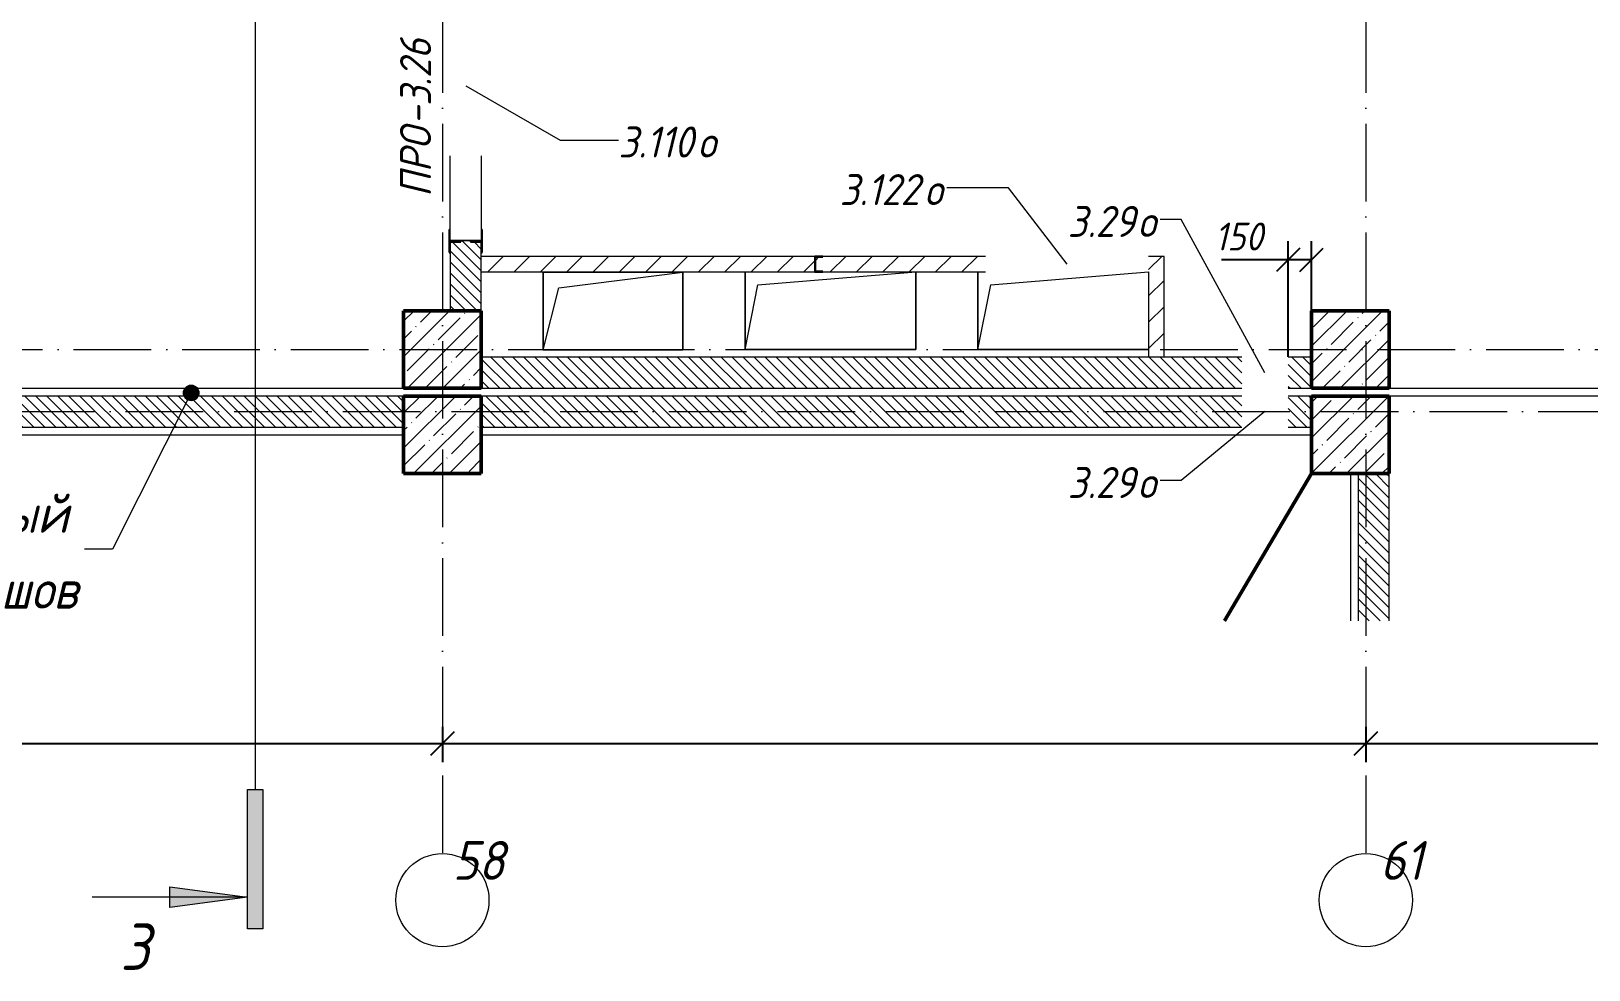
# Model space of a CAD drawing. Header units: millimetres. Extents: x -401725 to 250493, y 305116 to 802890.
# Drawn here: x 225185 to 235222, y 362774 to 368826 of the extents above; entities that cross this region are included whole.
import ezdxf

# ---------------------------------------------------------------- set-up
doc = ezdxf.new("R2010")
doc.units = ezdxf.units.MM
doc.linetypes.add('50_200_ШТРИХ_1Т_ш5_п1_п1_', pattern=[700, 500, -100, 0, -100])
for name, color, linetype, lineweight in [('A-____-____-DIMS', 7, 'Continuous', 9), ('A-DETL-____-OTLN-1', 7, 'Continuous', 50), ('A-FLOR-____-OTLN', 7, 'Continuous', 9), ('A-GENM-____-IDEN', 7, 'Continuous', 9), ('A-GENM-____-MCUT', 7, 'Continuous', 25), ('A-GENM-____-OTLN', 7, 'Continuous', 9), ('A-GENM-____-OTLN-1', 7, 'Continuous', 25), ('A-GLAZ-____-IDEN', 7, 'Continuous', 9), ('A-WALL-____-MCUT', 7, 'Continuous', 13), ('A-WALL-____-PATT-1', 7, 'Continuous', 9), ('A-WALL-FNSH-MCUT-1', 7, 'Continuous', 9), ('G-____-____-SYMB', 7, 'Continuous', 9), ('G-____-____-TEXT', 7, 'Continuous', 9), ('I-WALL-____-OTLN', 7, 'Continuous', 9), ('S-COLS-____-MCUT', 7, 'Continuous', 50), ('S-COLS-____-OTLN', 7, 'Continuous', 9), ('S-GRID-____-IDEN', 7, 'Continuous', 9), ('S-GRID-____-OTLN-1', 7, '50_200_ШТРИХ_1Т_ш5_п1_п1_', 9)]:
    doc.layers.add(name, color=color, linetype=linetype, lineweight=lineweight)
doc.layers.add('G-____-____-SYMB-1', color=9, linetype='Continuous', lineweight=9, true_color=0x808080)
doc.styles.add('ISOCPEUR_I', font='isocpeui.ttf', dxfattribs={"width": 0.9, "height": 2.5})
doc.styles.add('ISOCPEUR_I_10', font='isocpeui.ttf', dxfattribs={"width": 0.9, "height": 180})
doc.styles.add('ISOCPEUR_I_11', font='isocpeui.ttf', dxfattribs={"width": 0.9, "height": 200})
doc.styles.add('ISOCPEUR_I_9', font='isocpeui.ttf', dxfattribs={"width": 0.9, "height": 250})
doc.dimstyles.new('ISO-1_8_0_9К_СРЕДНИЙ_Кладочные_3', dxfattribs={"dimscale": 304.8, "dimtxt": 179.276612, "dimasz": 0.492126, "dimexe": 0.393701, "dimexo": 0, "dimgap": 0, "dimtad": 1, "dimdec": 3, "dimrnd": 0.001, "dimdsep": 46, "dimtxsty": 'ISOCPEUR_I_10', "dimblk1": 'OBLIQUE', "dimblk2": 'OBLIQUE', "dimsah": 1, "dimcen": 0.09, "dimdle": 0.393701, "dimazin": 0, "dimtfac": 1, "dimtdec": 4, "dimtix": 1, "dimtmove": 0, "dimatfit": 3, "dimfxl": 1, "dimtvp": 1, "dimtolj": 1, "dimtzin": 0, "dimarcsym": 2})
doc.dimstyles.new('ISO-2_5_0_9К_БОЛЬШОЙ_ОСИ', dxfattribs={"dimscale": 304.8, "dimtxt": 248.995294, "dimasz": 0.492126, "dimexe": 0.393701, "dimexo": 0, "dimgap": 0, "dimtad": 1, "dimdec": 0, "dimzin": 0, "dimdsep": 46, "dimtxsty": 'ISOCPEUR_I', "dimblk1": 'OBLIQUE', "dimblk2": 'OBLIQUE', "dimsah": 1, "dimcen": 0.09, "dimdle": 0.393701, "dimazin": 0, "dimtfac": 1, "dimtdec": 4, "dimtix": 1, "dimtmove": 0, "dimatfit": 3, "dimfxl": 1, "dimtvp": 1, "dimtolj": 1, "dimtzin": 0, "dimarcsym": 2})
pattern_1 = [(135, (144685.44, 323542.244), (-35.35534, -35.35534), [])]
pattern_2 = [(45, (144685.44, 323542.24), (-84.85281, 84.85281), [])]

# ---------------------------------------------------------------- blocks, each defined once
blk = doc.blocks.new('BSC_Колонна _Прямоугольная - 500х500-V33-АР1_План отверстий 3 этажа в осях 1-64_Ю-ЯЯ')
at = {"layer": 'S-COLS-____-OTLN'}
h = blk.add_hatch(dxfattribs=at)
h.set_pattern_fill('FP_41', color=256, style=0, pattern_type=2)
h.set_pattern_definition([(45, (-89000, -42681.04), (-114.04925, 114.04925), []), (45, (-88885.95, -42681.04), (-114.04925, 114.04925), [201.613, -40.323, 3.353, -36.97])])
h.paths.add_polyline_path([(-250, -250), (250, -250), (250, 250), (-250, 250)], flags=0)
at = {"layer": 'S-COLS-____-MCUT'}
for p, q in [((250, 250), (-250, 250)), ((-250, 250), (-250, -250)), ((250, -250), (250, 250)), ((-250, -250), (250, -250))]:
    blk.add_line(p, q, dxfattribs=at)
blk = doc.blocks.new('BSC_Колонна _Прямоугольная - 500х500-V35-АР1_План отверстий 3 этажа в осях 1-64_Ю-ЯЯ')
at = {"layer": 'S-COLS-____-OTLN'}
h = blk.add_hatch(dxfattribs=at)
h.set_pattern_fill('FP_43', color=256, style=0, pattern_type=2)
h.set_pattern_definition([(45, (-83150, -42681.04), (-114.04925, 114.04925), []), (45, (-83035.95, -42681.04), (-114.04925, 114.04925), [201.613, -40.323, 3.353, -36.97])])
h.paths.add_polyline_path([(-250, -250), (250, -250), (250, 250), (-250, 250)], flags=0)
at = {"layer": 'S-COLS-____-MCUT'}
for p, q in [((250, 250), (-250, 250)), ((-250, 250), (-250, -250)), ((250, -250), (250, 250)), ((-250, -250), (250, -250))]:
    blk.add_line(p, q, dxfattribs=at)
blk = doc.blocks.new('BSC_Колонна _Прямоугольная - 500х500-V120-АР1_План отверстий 3 этажа в осях 1-64_Ю-ЯЯ')
at = {"layer": 'S-COLS-____-OTLN'}
h = blk.add_hatch(dxfattribs=at)
h.set_pattern_fill('FP_125', color=256, style=0, pattern_type=2)
h.set_pattern_definition([(45, (-83150, -43231.04), (-114.04925, 114.04925), []), (45, (-83035.95, -43231.04), (-114.04925, 114.04925), [201.613, -40.323, 3.353, -36.97])])
h.paths.add_polyline_path([(-250, -250), (250, -250), (250, 250), (-250, 250)], flags=0)
at = {"layer": 'S-COLS-____-MCUT'}
for p, q in [((250, 250), (-250, 250)), ((-250, 250), (-250, -250)), ((250, -250), (250, 250)), ((-250, -250), (250, -250))]:
    blk.add_line(p, q, dxfattribs=at)
blk = doc.blocks.new('BSC_Колонна _Прямоугольная - 500х500-V121-АР1_План отверстий 3 этажа в осях 1-64_Ю-ЯЯ')
at = {"layer": 'S-COLS-____-OTLN'}
h = blk.add_hatch(dxfattribs=at)
h.set_pattern_fill('FP_126', color=256, style=0, pattern_type=2)
h.set_pattern_definition([(45, (-89000, -43231.04), (-114.04925, 114.04925), []), (45, (-88885.95, -43231.04), (-114.04925, 114.04925), [201.613, -40.323, 3.353, -36.97])])
h.paths.add_polyline_path([(-250, -250), (250, -250), (250, 250), (-250, 250)], flags=0)
at = {"layer": 'S-COLS-____-MCUT'}
for p, q in [((250, 250), (-250, 250)), ((-250, 250), (-250, -250)), ((250, -250), (250, 250)), ((-250, -250), (250, -250))]:
    blk.add_line(p, q, dxfattribs=at)
blk = doc.blocks.new('154_Фахверк_СКБ_Швеллер - Тип_100_3960-28515122-АР1_План отверстий 3 этажа в осях 1-64_Ю-ЯЯ')
at = {"layer": 'A-GENM-____-MCUT'}
for p, q in [((175, 50), (125, 50)), ((125, 50), (125, -50)), ((128, 47), (175, 47)), ((128, -47), (128, 47)), ((175, 47), (175, 50)), ((125, -50), (175, -50)), ((175, -47), (128, -47)), ((175, -50), (175, -47))]:
    blk.add_line(p, q, dxfattribs=at)
blk = doc.blocks.new('154_Стойка_СКБ_Уголок - СМ-2480_200-28346303-АР1_План отверстий 3 этажа в осях 1-64_Ю-ЯЯ')
at = {"layer": 'A-GENM-____-MCUT'}
for p, q in [((125, 156), (125, 81)), ((200, 156), (125, 156)), ((131, 81), (131, 150)), ((131, 150), (200, 150)), ((200, 150), (200, 156)), ((125, 81), (131, 81)), ((131, 19), (125, 19)), ((125, 19), (125, -56)), ((131, -50), (131, 19)), ((125, -56), (200, -56)), ((200, -50), (131, -50)), ((200, -56), (200, -50))]:
    blk.add_line(p, q, dxfattribs=at)
blk = doc.blocks.new('Стойка_Влож_Полоса боковая - Полоса-V164-АР1_План отверстий 3 этажа в осях 1-64_Ю-ЯЯ')
at = {"layer": 'A-GENM-____-OTLN'}
for p, q in [((-5, 60), (0, 60)), ((-5, -60), (-5, 60)), ((0, 31), (0, -31)), ((0, -60), (-5, -60))]:
    blk.add_line(p, q, dxfattribs=at)
blk = doc.blocks.new('Стойка_Влож_Уголок_Опорный - Уголок-28213941-АР1_План отверстий 3 этажа в осях 1-64_Ю-ЯЯ')
at = {"layer": 'A-GENM-____-OTLN'}
for p, q in [((-212, -6), (-212, 0)), ((0, 0), (0, -6)), ((-212, -75), (-212, -6)), ((-212, -6), (-206, -6)), ((-212, -75), (-206, -75)), ((-6, -6), (0, -6)), ((-6, -75), (0, -75)), ((0, -6), (0, -75))]:
    blk.add_line(p, q, dxfattribs=at)
blk = doc.blocks.new('AR_Отверстие прямоугольное _в плите_ - AR_Отверстие прямоугольное _в плите_-30552730-АР1_План отверстий 3 этажа в осях 1-64_Ю-ЯЯ')
at = {"layer": 'A-GENM-____-OTLN'}
for p, q in [((450, 250), (-450, 250)), ((-450, 250), (-450, -250)), ((-350, 150), (450, 250)), ((450, -250), (450, 250)), ((-450, -250), (-350, 150)), ((-450, -250), (450, -250))]:
    blk.add_line(p, q, dxfattribs=at)
blk = doc.blocks.new('AR_Отверстие прямоугольное _в плите_ - AR_Отверстие прямоугольное _в плите_-V202-АР1_План отверстий 3 этажа в осях 1-64_Ю-ЯЯ')
at = {"layer": 'A-GENM-____-OTLN'}
for p, q in [((-550, 250), (-550, -250)), ((-467, 167), (550, 250)), ((550, -250), (550, 250)), ((-550, -250), (-467, 167)), ((-550, -250), (550, -250))]:
    blk.add_line(p, q, dxfattribs=at)
blk = doc.blocks.new('AR_Отверстие прямоугольное _в плите_ - AR_Отверстие прямоугольное _в плите_-V203-АР1_План отверстий 3 этажа в осях 1-64_Ю-ЯЯ')
at = {"layer": 'A-GENM-____-OTLN'}
for p, q in [((-550, 250), (-550, -250)), ((-467, 167), (550, 250)), ((-550, -250), (-467, 167)), ((-550, -250), (550, -250))]:
    blk.add_line(p, q, dxfattribs=at)
blk = doc.blocks.new('Ось сетки - Круг_Ø6_00__ISO-2_5_0_9K_-25732049-АР1_План отверстий 3 этажа в осях 1-64_Ю-ЯЯ')
at = {"layer": 'S-GRID-____-IDEN'}
blk.add_circle((0, 0), 3, dxfattribs=at)
blk = doc.blocks.new('Разрез - Концевая часть разреза-18266132-АР1_План отверстий 3 этажа в осях 1-64_Ю-ЯЯ')
at = {"layer": 'G-____-____-SYMB'}
for points in [[(0, 0.5), (0, -0.5), (-9, -0.5), (-9, 0.5)], [(-6.29, -5.5), (-7.61, -5.5), (-6.95, -0.5)]]:
    blk.add_hatch(color=256, dxfattribs=at).paths.add_polyline_path(points, flags=0)
for p, q in [((0, 0.5), (-9, 0.5)), ((-9, 0.5), (-9, -0.5)), ((0, -0.5), (0, 0.5)), ((-9, -0.5), (0, -0.5)), ((-6.95, -0.5), (-7.61, -5.5)), ((-6.95, -0.5), (-6.95, -10.5)), ((-6.29, -5.5), (-6.95, -0.5)), ((-7.61, -5.5), (-6.29, -5.5))]:
    blk.add_line(p, q, dxfattribs=at)
blk = doc.blocks.new('_Oblique')
at = {"color": 0, "linetype": 'ByBlock', "lineweight": -2}
blk.add_line((-0.5, -0.5), (0.5, 0.5), dxfattribs=at)
blk = doc.blocks.new('*D9635')
at = {"layer": 'A-____-____-DIMS', "color": 0, "lineweight": -2, "transparency": 16777216}
for p, q in [((233285, 366727), (233285, 367472)), ((233435, 366723), (233435, 367472)), ((233285, 367352), (232855, 367352)), ((233435, 367352), (233165, 367352))]:
    blk.add_line(p, q, dxfattribs=at)
at = {"layer": 'Defpoints', "color": 0, "transparency": 16777216}
for p in [(233435, 367352), (233285, 366727), (233435, 366723)]:
    blk.add_point(p, dxfattribs=at)
at = {"layer": 'A-____-____-DIMS', "color": 0, "lineweight": -2, "transparency": 16777216, "xscale": 150, "yscale": 150, "zscale": 150, "rotation": 180}
blk.add_blockref('_Oblique', (233285, 367352), dxfattribs=at)
at = {"layer": 'A-____-____-DIMS', "color": 0, "lineweight": -2, "transparency": 16777216, "xscale": 150, "yscale": 150, "zscale": 150}
blk.add_blockref('_Oblique', (233435, 367352), dxfattribs=at)
at = {"layer": 'A-____-____-DIMS', "color": 0, "transparency": 16777216, "insert": (232811, 367592), "char_height": 180, "width": 368.21, "attachment_point": 1, "line_spacing_factor": 1.149209, "style": 'ISOCPEUR_I_10'}
blk.add_mtext('\\A1;150', dxfattribs=at)
blk = doc.blocks.new('*D9643')
at = {"layer": 'A-____-____-DIMS', "color": 0, "lineweight": -2, "transparency": 16777216}
for p, q in [((222435, 364340), (222435, 364114)), ((227835, 364340), (227835, 364114)), ((222315, 364234), (227955, 364234))]:
    blk.add_line(p, q, dxfattribs=at)
at = {"layer": 'Defpoints', "color": 0, "transparency": 16777216}
for p in [(222435, 364340), (227835, 364340), (227835, 364234)]:
    blk.add_point(p, dxfattribs=at)
at = {"layer": 'A-____-____-DIMS', "color": 0, "lineweight": -2, "transparency": 16777216, "xscale": 150, "yscale": 150, "zscale": 150, "rotation": 180}
blk.add_blockref('_Oblique', (222435, 364234), dxfattribs=at)
at = {"layer": 'A-____-____-DIMS', "color": 0, "lineweight": -2, "transparency": 16777216, "xscale": 150, "yscale": 150, "zscale": 150}
blk.add_blockref('_Oblique', (227835, 364234), dxfattribs=at)
at = {"layer": 'A-____-____-DIMS', "color": 0, "transparency": 16777216, "insert": (225135, 364235), "char_height": 2.5, "width": 781.46, "attachment_point": 5, "style": 'ISOCPEUR_I'}
blk.add_mtext('\\A1;5400', dxfattribs=at)
blk = doc.blocks.new('*D9644')
at = {"layer": 'A-____-____-DIMS', "color": 0, "lineweight": -2, "transparency": 16777216}
for p, q in [((227835, 364340), (227835, 364114)), ((233785, 364340), (233785, 364114)), ((227715, 364234), (233905, 364234))]:
    blk.add_line(p, q, dxfattribs=at)
at = {"layer": 'Defpoints', "color": 0, "transparency": 16777216}
for p in [(227835, 364340), (233785, 364340), (233785, 364234)]:
    blk.add_point(p, dxfattribs=at)
at = {"layer": 'A-____-____-DIMS', "color": 0, "lineweight": -2, "transparency": 16777216, "xscale": 150, "yscale": 150, "zscale": 150, "rotation": 180}
blk.add_blockref('_Oblique', (227835, 364234), dxfattribs=at)
at = {"layer": 'A-____-____-DIMS', "color": 0, "lineweight": -2, "transparency": 16777216, "xscale": 150, "yscale": 150, "zscale": 150}
blk.add_blockref('_Oblique', (233785, 364234), dxfattribs=at)
at = {"layer": 'A-____-____-DIMS', "color": 0, "transparency": 16777216, "insert": (230810, 364235), "char_height": 2.5, "width": 758.48, "attachment_point": 5, "style": 'ISOCPEUR_I'}
blk.add_mtext('\\A1;5950', dxfattribs=at)
blk = doc.blocks.new('*D9645')
at = {"layer": 'A-____-____-DIMS', "color": 0, "lineweight": -2, "transparency": 16777216}
for p, q in [((233785, 364340), (233785, 364114)), ((238035, 364340), (238035, 364114)), ((233665, 364234), (238155, 364234))]:
    blk.add_line(p, q, dxfattribs=at)
at = {"layer": 'Defpoints', "color": 0, "transparency": 16777216}
for p in [(233785, 364340), (238035, 364340), (238035, 364234)]:
    blk.add_point(p, dxfattribs=at)
at = {"layer": 'A-____-____-DIMS', "color": 0, "lineweight": -2, "transparency": 16777216, "xscale": 150, "yscale": 150, "zscale": 150, "rotation": 180}
blk.add_blockref('_Oblique', (233785, 364234), dxfattribs=at)
at = {"layer": 'A-____-____-DIMS', "color": 0, "lineweight": -2, "transparency": 16777216, "xscale": 150, "yscale": 150, "zscale": 150}
blk.add_blockref('_Oblique', (238035, 364234), dxfattribs=at)
at = {"layer": 'A-____-____-DIMS', "color": 0, "transparency": 16777216, "insert": (235910, 364235), "char_height": 2.5, "width": 781.46, "attachment_point": 5, "style": 'ISOCPEUR_I'}
blk.add_mtext('\\A1;4250', dxfattribs=at)

msp = doc.modelspace()

# ---------------------------------------------------------------- hatches: boundary and pattern name
at = {"layer": 'A-WALL-____-PATT-1'}
h = msp.add_hatch(dxfattribs=at)
h.set_pattern_fill('FP_9', color=256, style=0, pattern_type=2)
h.set_pattern_definition(pattern_1)
h.paths.add_polyline_path([(228085.4376, 367023.2863), (228085.4376, 367467.2863), (228016.4376, 367467.2863), (228016.4376, 367473.2863), (227954.4376, 367473.2863), (227954.4376, 367467.2863), (227885.4376, 367467.2863), (227885.4376, 367023.2863), (228045.4376, 367023.2863)], flags=0)
h.paths.add_polyline_path([(227954.4376, 369173.2863), (228016.4376, 369173.2863), (228016.4376, 369179.2863), (228085.4376, 369179.2863), (228085.4376, 369473.2863), (227885.4376, 369473.2863), (227885.4376, 369179.2863), (227954.4376, 369179.2863)], flags=0)
h = msp.add_hatch(dxfattribs=at)
h.set_pattern_fill('FP_7', color=256, style=0, pattern_type=2)
h.set_pattern_definition(pattern_2)
h.paths.add_polyline_path([(228085.4376, 367273.2863), (230235.4376, 367273.2863), (230235.4376, 367373.2863), (228085.4376, 367373.2863)], flags=0)
h.paths.add_polyline_path([(230285.4376, 367273.2863), (231335.4376, 367273.2863), (231335.4376, 367373.2863), (230285.4376, 367373.2863), (230285.4376, 367370.2863), (230238.4376, 367370.2863), (230238.4376, 367276.2863), (230285.4376, 367276.2863)], flags=0)
h = msp.add_hatch(dxfattribs=at)
h.set_pattern_fill('FP_7', color=256, style=0, pattern_type=2)
h.set_pattern_definition(pattern_2)
h.paths.add_polyline_path([(232485.4376, 366723.2863), (232485.4376, 367373.2863), (232385.4376, 367373.2863), (232385.4376, 366723.2863)], flags=0)
h = msp.add_hatch(dxfattribs=at)
h.set_pattern_fill('FP_9', color=256, style=0, pattern_type=2)
h.set_pattern_definition(pattern_1)
h.paths.add_polyline_path([(233285.4376, 366523.2863), (233435.4376, 366523.2863), (233435.4376, 366723.2863), (233285.4376, 366723.2863)], flags=0)
h.paths.add_polyline_path([(232985.4376, 366523.2863), (232985.4376, 366723.2863), (228085.4376, 366723.2863), (228085.4376, 366523.2863), (229509.6975, 366523.2863)], flags=0)
h = msp.add_hatch(dxfattribs=at)
h.set_pattern_fill('FP_9', color=256, style=0, pattern_type=2)
h.set_pattern_definition(pattern_1)
h.paths.add_polyline_path([(227585.4376, 366273.2863), (227585.4376, 366473.2863), (222685.4376, 366473.2863), (222685.4376, 366273.2863), (225974.7689, 366273.2863)], flags=0)
h = msp.add_hatch(dxfattribs=at)
h.set_pattern_fill('FP_9', color=256, style=0, pattern_type=2)
h.set_pattern_definition(pattern_1)
h.paths.add_polyline_path([(233285.4376, 366273.2863), (233435.4376, 366273.2863), (233435.4376, 366473.2863), (233285.4376, 366473.2863)], flags=0)
h.paths.add_polyline_path([(232985.4376, 366273.2863), (232985.4376, 366473.2863), (228085.4376, 366473.2863), (228085.4376, 366273.2863), (229509.6975, 366273.2863)], flags=0)
h = msp.add_hatch(dxfattribs=at)
h.set_pattern_fill('FP_9', color=256, style=0, pattern_type=2)
h.set_pattern_definition(pattern_1)
h.paths.add_polyline_path([(233935.4376, 365023.2863), (233935.4376, 365973.2863), (233735.4376, 365973.2863), (233735.4376, 365023.2863)], flags=0)
at = {"layer": 'G-____-____-TEXT'}
h = msp.add_hatch(color=256, dxfattribs=at)
edge = h.paths.add_edge_path(flags=0)
edge.add_arc((226216.5344, 366493.7043), 50, 0, 360)

# ---------------------------------------------------------------- linework, layer by layer
at = {"layer": 'A-DETL-____-OTLN-1'}
msp.add_line((232875.0986, 365023.2863), (233435.4376, 365973.2863), dxfattribs=at)
at = {"layer": 'A-FLOR-____-OTLN'}
for p, q in [((228485.4376, 367272.0363), (229385.4376, 367272.0363)), ((228485.4376, 366772.0363), (228485.4376, 367272.0363)), ((229385.4376, 367272.0363), (229385.4376, 366772.0363)), ((229785.4376, 366773.2863), (229785.4376, 367273.2863)), ((230885.4376, 367273.2863), (230885.4376, 366773.2863)), ((231285.4376, 366773.2863), (231285.4376, 367273.2863)), ((229385.4376, 366772.0363), (228485.4376, 366772.0363)), ((230885.4376, 366773.2863), (229785.4376, 366773.2863)), ((232385.4376, 366773.2863), (231285.4376, 366773.2863)), ((223785.4376, 366523.2863), (227585.4376, 366523.2863)), ((233935.4376, 366523.2863), (237385.4376, 366523.2863)), ((237385.4376, 366473.2863), (233935.4376, 366473.2863)), ((222685.4376, 366223.2863), (227585.4376, 366223.2863)), ((228085.4376, 366223.2863), (233435.4376, 366223.2863)), ((233685.4376, 365973.2863), (233685.4376, 365023.2863))]:
    msp.add_line(p, q, dxfattribs=at)
at = {"layer": 'A-GLAZ-____-IDEN'}
for p, q in [((227985.4376, 368473.2863), (228593.3141, 368123.7977)), ((228593.3141, 368123.7977), (228969.3088, 368123.7977)), ((231483.0921, 367816.828), (231085.0648, 367816.828)), ((231860.4376, 367323.2863), (231483.0921, 367816.828)), ((232596.3855, 367611.563), (232459.3332, 367611.563)), ((233135.4376, 366623.2863), (232596.3855, 367611.563)), ((233135.4376, 366373.2863), (232596.3855, 365928.438)), ((232596.3855, 365928.438), (232459.3332, 365928.438))]:
    msp.add_line(p, q, dxfattribs=at)
at = {"layer": 'A-WALL-____-MCUT'}
for p, q in [((227885.4376, 367398.2863), (227885.4376, 367023.2863)), ((228085.4376, 367023.2863), (228085.4376, 367398.2863)), ((232985.4376, 366723.2863), (228085.4376, 366723.2863)), ((233435.4376, 366723.2863), (233285.4376, 366723.2863)), ((227585.4376, 366473.2863), (222685.4376, 366473.2863)), ((228085.4376, 366523.2863), (232985.4376, 366523.2863)), ((232985.4376, 366473.2863), (228085.4376, 366473.2863)), ((233285.4376, 366523.2863), (233435.4376, 366523.2863)), ((233435.4376, 366473.2863), (233285.4376, 366473.2863)), ((222685.4376, 366273.2863), (227585.4376, 366273.2863)), ((228085.4376, 366273.2863), (232985.4376, 366273.2863)), ((233285.4376, 366273.2863), (233435.4376, 366273.2863)), ((233735.4376, 365973.2863), (233735.4376, 365023.2863)), ((233935.4376, 365023.2863), (233935.4376, 365973.2863))]:
    msp.add_line(p, q, dxfattribs=at)
at = {"layer": 'A-WALL-FNSH-MCUT-1'}
for p, q in [((230235.4376, 367373.2863), (228085.4376, 367373.2863)), ((231335.4376, 367373.2863), (230285.4376, 367373.2863)), ((232485.4376, 367373.2863), (232385.4376, 367373.2863)), ((232485.4376, 366723.2863), (232485.4376, 367373.2863)), ((228085.4376, 367273.2863), (230235.4376, 367273.2863)), ((230285.4376, 367273.2863), (231335.4376, 367273.2863)), ((232385.4376, 367273.2863), (232385.4376, 366723.2863))]:
    msp.add_line(p, q, dxfattribs=at)
at = {"layer": 'G-____-____-SYMB-1'}
msp.add_line((226628.4354, 368948.5705), (226628.4354, 363937.8019), dxfattribs=at)
at = {"layer": 'G-____-____-TEXT'}
for p, q in [((226216.5344, 366493.7043), (225709.4779, 365486.3208)), ((225709.4779, 365486.3208), (225529.7899, 365486.3208))]:
    msp.add_line(p, q, dxfattribs=at)
msp.add_circle((226216.5344, 366493.7043), 50, dxfattribs=at)
at = {"layer": 'I-WALL-____-OTLN'}
for p, q in [((227885.4376, 367473.2863), (227885.4376, 368023.2863)), ((228085.4376, 368023.2863), (228085.4376, 367473.2863))]:
    msp.add_line(p, q, dxfattribs=at)
at = {"layer": 'S-GRID-____-OTLN-1'}
for p, q in [((227835.4376, 414435.0957), (227835.4376, 363523.2863)), ((233785.4376, 414435.0957), (233785.4376, 363523.2863)), ((219157.7521, 366773.2863), (248620.0074, 366773.2863)), ((213891.9375, 366373.2863), (248759.8442, 366373.2863))]:
    msp.add_line(p, q, dxfattribs=at)

# ---------------------------------------------------------------- block references
at = {"layer": 'A-GENM-____-OTLN'}
for name, p, rotation in [('Стойка_Влож_Уголок_Опорный - Уголок-28213941-АР1_План отверстий 3 этажа в осях 1-64_Ю-ЯЯ', (227879.4376, 367473.2863), 180), ('Стойка_Влож_Полоса боковая - Полоса-V164-АР1_План отверстий 3 этажа в осях 1-64_Ю-ЯЯ', (227985.4376, 367473.2863), 269.9999999999999)]:
    msp.add_blockref(name, p, dxfattribs=dict(at, rotation=rotation))
for name, p in [('AR_Отверстие прямоугольное _в плите_ - AR_Отверстие прямоугольное _в плите_-30552730-АР1_План отверстий 3 этажа в осях 1-64_Ю-ЯЯ', (228935.4376, 367022.0363)), ('AR_Отверстие прямоугольное _в плите_ - AR_Отверстие прямоугольное _в плите_-V202-АР1_План отверстий 3 этажа в осях 1-64_Ю-ЯЯ', (230335.4376, 367023.2863)), ('AR_Отверстие прямоугольное _в плите_ - AR_Отверстие прямоугольное _в плите_-V203-АР1_План отверстий 3 этажа в осях 1-64_Ю-ЯЯ', (231835.4376, 367023.2863))]:
    msp.add_blockref(name, p, dxfattribs=at)
at = {"layer": 'A-GENM-____-OTLN-1', "rotation": 269.9999999999999}
msp.add_blockref('154_Стойка_СКБ_Уголок - СМ-2480_200-28346303-АР1_План отверстий 3 этажа в осях 1-64_Ю-ЯЯ', (227935.4376, 367598.2863), dxfattribs=at)
at = {"layer": 'A-GENM-____-OTLN-1'}
msp.add_blockref('154_Фахверк_СКБ_Швеллер - Тип_100_3960-28515122-АР1_План отверстий 3 этажа в осях 1-64_Ю-ЯЯ', (230110.4376, 367323.2863), dxfattribs=at)
at = {"layer": 'G-____-____-SYMB', "extrusion": (0, 0, -1), "xscale": 99.99999999999993, "yscale": 99.99999999999993, "zscale": 99.99999999999993, "rotation": 90.00000000000053}
msp.add_blockref('Разрез - Концевая часть разреза-18266132-АР1_План отверстий 3 этажа в осях 1-64_Ю-ЯЯ', (-226628.4354, 363937.8019), dxfattribs=at)
at = {"layer": 'S-COLS-____-OTLN'}
for name, p in [('BSC_Колонна _Прямоугольная - 500х500-V120-АР1_План отверстий 3 этажа в осях 1-64_Ю-ЯЯ', (227835.4376, 366773.2863)), ('BSC_Колонна _Прямоугольная - 500х500-V121-АР1_План отверстий 3 этажа в осях 1-64_Ю-ЯЯ', (233685.4376, 366773.2863)), ('BSC_Колонна _Прямоугольная - 500х500-V35-АР1_План отверстий 3 этажа в осях 1-64_Ю-ЯЯ', (227835.4376, 366223.2863)), ('BSC_Колонна _Прямоугольная - 500х500-V33-АР1_План отверстий 3 этажа в осях 1-64_Ю-ЯЯ', (233685.4376, 366223.2863))]:
    msp.add_blockref(name, p, dxfattribs=at)
at = {"layer": 'S-GRID-____-IDEN', "xscale": 99.99999999999993, "yscale": 99.99999999999993, "zscale": 99.99999999999993, "rotation": 180}
for p in [(227835.4376, 363223.2863), (233785.4376, 363223.2863)]:
    msp.add_blockref('Ось сетки - Круг_Ø6_00__ISO-2_5_0_9K_-25732049-АР1_План отверстий 3 этажа в осях 1-64_Ю-ЯЯ', p, dxfattribs=at)

# ---------------------------------------------------------------- texts
at = {"layer": 'A-GENM-____-IDEN', "char_height": 200, "attachment_point": 1, "rotation": 90, "style": 'ISOCPEUR_I_11'}
for s, insert, width in [('-3.26', (227562.4685, 368221.7269), 707.088375), ('ПРО', (227562.4685, 367757.3831), 562.784625)]:
    msp.add_mtext(s, dxfattribs=dict(at, insert=insert, width=width))
at = {"layer": 'A-GLAZ-____-IDEN', "char_height": 200, "attachment_point": 1, "style": 'ISOCPEUR_I_11'}
for s, insert, width in [('3.110', (228969.3088, 368211.4123), 620.506125), ('\\fISOCPEUR|b0|i1|c204|p34|;\\W.9;о', (229481.2775, 368211.4123), 158.734125), ('3.122', (230394.2091, 367904.4425), 663.79725), ('\\fISOCPEUR|b0|i1|c204|p34|;\\W.9;о', (230941.8966, 367904.4425), 158.734125), ('3.29', (231863.8787, 367699.1775), 548.35425), ('\\fISOCPEUR|b0|i1|c204|p34|;\\W.9;о', (232316.3162, 367699.1775), 158.734125), ('3.29', (231863.8787, 366016.0526), 548.35425), ('\\fISOCPEUR|b0|i1|c204|p34|;\\W.9;о', (232316.3162, 366016.0526), 158.734125)]:
    msp.add_mtext(s, dxfattribs=dict(at, insert=insert, width=width))
at = {"layer": 'G-____-____-SYMB', "insert": (225759.3356, 363072.9835), "char_height": 300, "width": 256.54, "attachment_point": 1, "style": 'ISOCPEUR_I_10'}
msp.add_mtext('\\fISOCPEUR|b0|i1|c204|p34|;3', dxfattribs=at)
at = {"layer": 'G-____-____-TEXT', "char_height": 250, "attachment_point": 1, "style": 'ISOCPEUR_I_9'}
for s, insert, width in [('Температурный', (223251.0296, 365842.175), 2763.416813), ('шов', (224989.3421, 365352.6958), 656.582063)]:
    msp.add_mtext(s, dxfattribs=dict(at, insert=insert, width=width))
at = {"layer": 'S-GRID-____-IDEN', "char_height": 250, "attachment_point": 1, "style": 'ISOCPEUR_I_9'}
for s, insert, width in [('58', (227902.7311, 363604.4737), 404.0505), ('61', (233876.5811, 363604.4737), 346.329)]:
    msp.add_mtext(s, dxfattribs=dict(at, insert=insert, width=width))

# ---------------------------------------------------------------- dimensions: what is measured, and where the dimension line sits
at = {"layer": 'A-____-____-DIMS'}
dim = msp.add_linear_dim(base=(233435.4376, 367351.74), p1=(233285.4376, 366727.2863), p2=(233435.4376, 366723.2863), dimstyle='ISO-1_8_0_9К_СРЕДНИЙ_Кладочные_3', override={"dimpost": '<>', "dimfxl": 150.053324}, dxfattribs=at)
dim.commit()
dim.dimension.update_dxf_attribs({"geometry": '*D9635', "text_midpoint": (232995.1603, 367351.74), "dimtype": 160})
for base, p1, p2, override, picture, middle in [((227835.4376, 364233.6149), (222435.4376, 364339.6809), (227835.4376, 364339.6809), {"dimpost": '<>', "dimfxl": 5400}, '*D9643', (225135.4376, 364234.8649)), ((233785.4376, 364233.6149), (227835.4376, 364339.6809), (233785.4376, 364339.6809), {"dimpost": '<>', "dimfxl": 5950}, '*D9644', (230810.4376, 364234.8649)), ((238035.4376, 364233.6149), (233785.4376, 364339.6809), (238035.4376, 364339.6809), {"dimpost": '<>', "dimfxl": 4250}, '*D9645', (235910.4376, 364234.8649))]:
    dim = msp.add_linear_dim(base=base, p1=p1, p2=p2, dimstyle='ISO-2_5_0_9К_БОЛЬШОЙ_ОСИ', override=override, dxfattribs=at)
    dim.commit()
    dim.dimension.update_dxf_attribs({"geometry": picture, "text_midpoint": middle})

doc.saveas('drawing.dxf')
